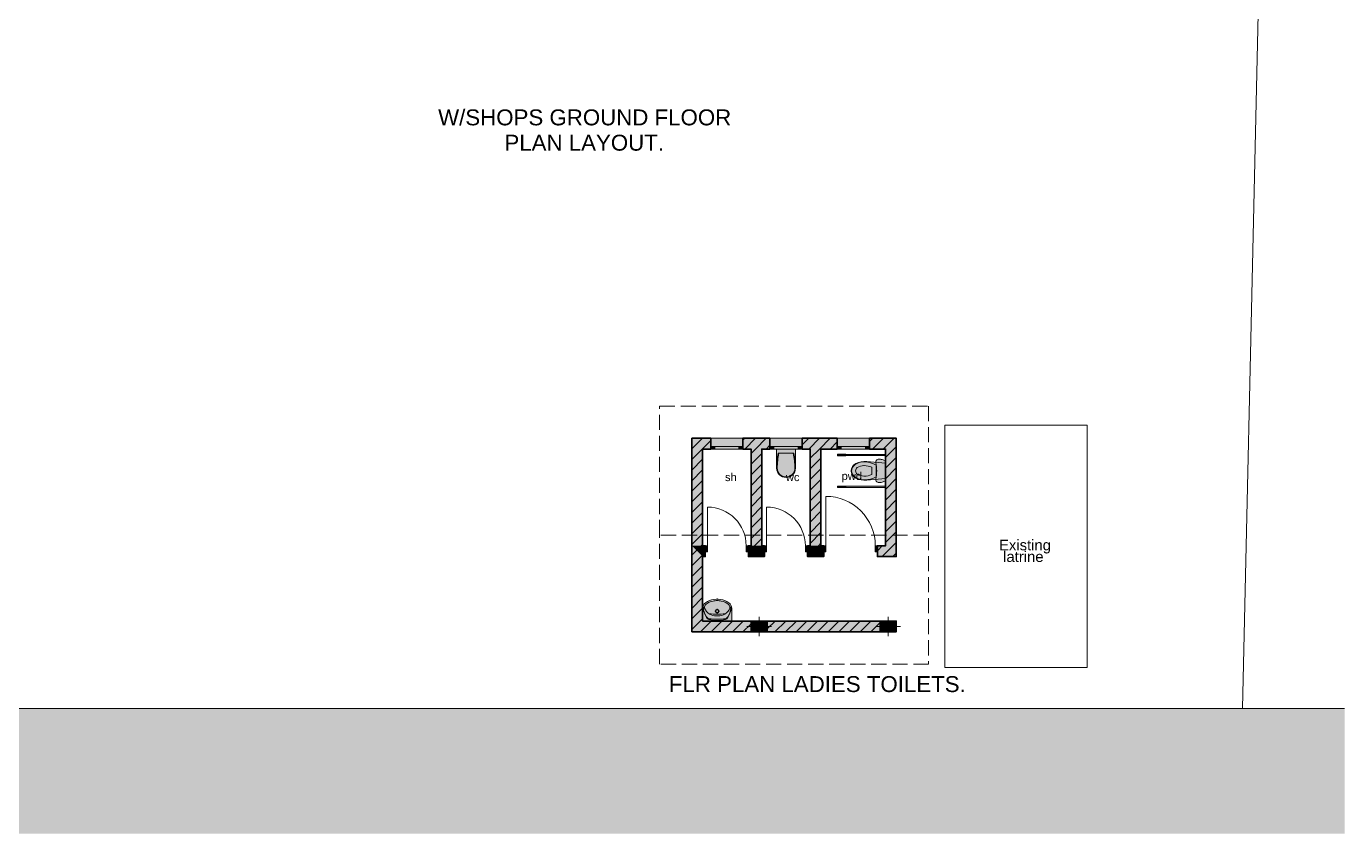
# Model space of a CAD drawing. Header units: millimetres. Extents: x -434067 to 834715, y -524312 to 693139.
# Drawn here: x 219476 to 243979, y 223674 to 238691 of the extents above; entities that cross this region are included whole.
import ezdxf

# ---------------------------------------------------------------- set-up
doc = ezdxf.new("R2010")
doc.units = ezdxf.units.MM
for name, color, linetype in [('Labels', 7, 'Continuous'), ('lights', 1, 'Continuous'), ('PDF_2D Drafting - General', 7, 'Continuous')]:
    doc.layers.add(name, color=color, linetype=linetype)
for name, color, linetype, true_color in [('PDF_Interior$-$Furniture$', 7, 'Continuous', 0x6a6a6a), ('PDF_Shell - Roof', 7, 'Continuous', 0xbf8080), ('PDF_Structural - Bearing', 7, 'Continuous', 0xffffff)]:
    doc.layers.add(name, color=color, linetype=linetype, true_color=true_color)
doc.styles.add('PDF Arial-BoldMT', font='arial.ttf')
doc.styles.add('PDF ArialMT', font='arial.ttf')

msp = doc.modelspace()

# ---------------------------------------------------------------- hatches: boundary and pattern name
at = {"layer": 'PDF_2D Drafting - General', "transparency": 33554559}
msp.add_hatch(color=256, dxfattribs=at).paths.add_polyline_path([(140718, 223674), (140718, 226003), (141675, 226003), (141701, 225860), (141773, 225735), (141884, 225642), (142020, 225592), (142165, 225592), (142302, 225642), (142413, 225735), (142485, 225860), (142510, 226003), (187917, 226003), (189781, 229961), (193940, 229961), (194944, 226003), (243979, 226003), (243979, 223674)])
at = {"layer": 'PDF_Interior$-$Furniture$', "true_color": 0xffffff, "transparency": 33554559}
for points in [[(233597, 230298), (233597, 230828), (233422, 230828), (233422, 230472), (233422, 230464), (233423, 230455), (233424, 230447), (233425, 230438), (233427, 230430), (233429, 230422), (233432, 230414), (233435, 230406), (233439, 230398), (233443, 230390), (233447, 230383), (233451, 230376), (233456, 230369), (233462, 230362), (233467, 230356), (233473, 230349), (233479, 230343), (233486, 230338), (233493, 230333), (233500, 230328), (233507, 230323), (233514, 230319), (233522, 230315), (233530, 230312), (233538, 230309), (233546, 230306), (233554, 230304), (233563, 230302), (233571, 230300), (233580, 230299), (233588, 230299)], [(233597, 230298), (233606, 230299), (233614, 230299), (233623, 230300), (233631, 230302), (233639, 230304), (233648, 230306), (233656, 230309), (233664, 230312), (233672, 230315), (233679, 230319), (233687, 230323), (233694, 230328), (233701, 230333), (233708, 230338), (233714, 230343), (233721, 230349), (233727, 230356), (233732, 230362), (233738, 230369), (233742, 230376), (233747, 230383), (233751, 230390), (233755, 230398), (233759, 230406), (233762, 230414), (233764, 230422), (233767, 230430), (233769, 230438), (233770, 230447), (233771, 230455), (233772, 230464), (233772, 230472), (233772, 230828), (233597, 230828)], [(234993, 230592), (234943, 230579), (234896, 230560), (234859, 230535), (234830, 230502), (234812, 230464), (234806, 230423), (234812, 230381), (234830, 230343), (234859, 230310), (234896, 230284), (234943, 230265), (234993, 230253), (235044, 230248), (235096, 230249), (235446, 230281), (235446, 230563), (235096, 230596), (235044, 230597)], [(235446, 230609), (235431, 230616), (235415, 230623), (235400, 230628), (235384, 230632), (235367, 230636), (235351, 230638), (235334, 230639), (235318, 230640), (235306, 230639), (235295, 230635), (235285, 230629), (235277, 230621), (235271, 230611), (235267, 230600), (235265, 230589), (235266, 230577), (235273, 230539), (235278, 230500), (235281, 230461), (235282, 230423), (235281, 230384), (235278, 230345), (235273, 230306), (235266, 230268), (235265, 230256), (235267, 230245), (235271, 230234), (235277, 230224), (235285, 230216), (235295, 230210), (235306, 230206), (235318, 230205), (235334, 230206), (235351, 230207), (235367, 230209), (235384, 230213), (235400, 230217), (235415, 230222), (235431, 230229), (235446, 230236)], [(232046, 227857), (232046, 227629), (232586, 227629), (232586, 227857), (232586, 227873), (232584, 227889), (232580, 227905), (232574, 227920), (232567, 227934), (232558, 227947), (232547, 227959), (232535, 227970), (232518, 227983), (232499, 227993), (232480, 228002), (232460, 228010), (232441, 228017), (232419, 228024), (232399, 228029), (232378, 228033), (232356, 228036), (232335, 228038), (232316, 228039), (232298, 228038), (232276, 228036), (232255, 228033), (232234, 228029), (232213, 228024), (232196, 228018), (232173, 228010), (232153, 228002), (232134, 227993), (232115, 227983), (232098, 227970), (232086, 227959), (232075, 227947), (232066, 227934), (232059, 227920), (232053, 227905), (232049, 227889), (232047, 227873), (232046, 227865)]]:
    msp.add_hatch(color=7, dxfattribs=at).paths.add_polyline_path(points)
at = {"layer": 'PDF_Structural - Bearing', "transparency": 33554559}
for color, points in [(7, [(231846, 231028), (232196, 231028), (232196, 230878), (232196, 230828), (232046, 230828)]), (256, [(232796, 230828), (232196, 230828), (232196, 230878), (232196, 231028), (232796, 231028), (232796, 230878)]), (7, [(232796, 230878), (232796, 231028), (233296, 231028), (233296, 230878), (233296, 230828), (232796, 230828)]), (256, [(233896, 230828), (233296, 230828), (233296, 230878), (233296, 231028), (233896, 231028), (233896, 230878)]), (7, [(233896, 231028), (234546, 231028), (234546, 230878), (234546, 230828), (233896, 230828), (233896, 230878)]), (256, [(235146, 230828), (234546, 230828), (234546, 230878), (234546, 231028), (235146, 231028), (235146, 230878)]), (7, [(235146, 230878), (235146, 231028), (235646, 231028), (235446, 230828), (235146, 230828)]), (7, [(231846, 229029), (232096, 229029), (232096, 228914), (232096, 228829), (232046, 228829)]), (7, [(232896, 228829), (232896, 228914), (232896, 229029), (233196, 229029), (233196, 228914), (233196, 228829)]), (7, [(233996, 229029), (234296, 229029), (234296, 228914), (234296, 228829), (233996, 228829), (233996, 228914)]), (7, [(235296, 229029), (235446, 229029), (235646, 228829), (235296, 228829), (235296, 228914)])]:
    msp.add_hatch(color=color, dxfattribs=at).paths.add_polyline_path(points)

# ---------------------------------------------------------------- linework, layer by layer
at = {"layer": 'PDF_2D Drafting - General', "color": 8, "lineweight": 15, "true_color": 0x7f7f7f}
for points in [[(142093, 226003), (142712, 308394), (243894, 306536), (242082, 226003)], [(140718, 226003), (141675, 226003), (140718, 226003), (187917, 226003), (142510, 226003), (187917, 226003), (189781, 229961), (193940, 229961), (194944, 226003), (243979, 226003), (194944, 226003), (193940, 229961), (189781, 229961), (187917, 226003), (189781, 229961), (193940, 229961), (193940, 253424), (199602, 254953), (207805, 254536)], [(243979, 226003), (194944, 226003), (193940, 229961)]]:
    msp.add_lwpolyline(points, dxfattribs=at)
at = {"layer": 'PDF_2D Drafting - General', "lineweight": 13}
msp.add_lwpolyline([(236546, 231270), (239194, 231270), (239194, 226764), (236546, 226764)], close=True, dxfattribs=at)
at = {"layer": 'PDF_Interior$-$Furniture$', "lineweight": 20}
for points in [[(233422, 230472), (233422, 230828), (233772, 230828), (233772, 230472, -0.414024), (233597, 230299, -0.414013), (233422, 230472)], [(233771, 230473, 0.047424), (233742, 230751), (233452, 230751, 0.047398), (233422, 230473)], [(233464, 230752, 0.047871), (233433, 230473, 0.414403), (233597, 230310, 0.414415), (233760, 230473, 0.047845), (233729, 230752)], [(235048, 230590, 0.007958), (235034, 230590, 0.214677), (234842, 230503, 0.158759), (234815, 230423, 0.158462), (234842, 230341, 0.214178), (235034, 230255, 0.016394), (235048, 230255, 0.011258), (235058, 230255, 0.133451), (235273, 230314), (235273, 230423), (235273, 230531, 0.133481), (235058, 230590)], [(235044, 230520, 0.139771), (234921, 230485, 0.235389), (234889, 230423, 0.235463), (234921, 230360, 0.140631), (235044, 230325)], [(235048, 230325, 0.10134), (235190, 230354), (235190, 230423), (235190, 230491, 0.10134), (235048, 230520)], [(232587, 227863, 0.22688), (232535, 227970, 0.048232), (232499, 227993, 0.096278), (232335, 228038, 0.018674), (232316, 228039, 0.018674), (232298, 228038, 0.096468), (232134, 227993, 0.049791), (232098, 227970, 0.227809), (232046, 227863)], [(232321, 227640, 0.055374), (232471, 227656, 0.166073), (232496, 227672, 0.172786), (232572, 227889, -0.183097), (232496, 227687, -0.180575), (232469, 227672, -0.033284), (232317, 227661, -0.033293), (232164, 227672, -0.177918), (232137, 227687, -0.182596), (232060, 227887, 0.173135), (232137, 227672, 0.169179), (232162, 227656, 0.055637), (232311, 227640)], [(232553, 227877, 0.219008), (232525, 227938, 0.127867), (232391, 228000, 0.058707), (232316, 228009, 0.058569), (232242, 228000, 0.127874), (232107, 227938, 0.217661), (232079, 227877)], [(232080, 227871, 0.156139), (232173, 227757, 0.1356), (232297, 227723, 0.018189), (232316, 227724, 0.018203), (232336, 227723, 0.136019), (232460, 227757, 0.156132), (232553, 227871)], [(232165, 227766, 0.038207), (232316, 227755, 0.038258), (232467, 227766)]]:
    msp.add_lwpolyline(points, format="xyb", dxfattribs=at)
for points in [[(234556, 230735), (234556, 230705), (234706, 230705), (234706, 230735)], [(234706, 230730), (234706, 230710), (235441, 230710), (235441, 230730)], [(234943, 230579), (234896, 230560), (234859, 230535), (234830, 230502), (234812, 230464), (234806, 230423), (234812, 230381), (234830, 230343), (234859, 230310), (234896, 230284), (234943, 230265), (234993, 230253), (235044, 230248), (235096, 230249), (235446, 230281), (235446, 230563), (235096, 230596), (235044, 230597), (234993, 230592)], [(235431, 230616), (235415, 230623), (235400, 230628), (235384, 230632), (235367, 230636), (235351, 230638), (235334, 230639), (235318, 230640), (235306, 230639), (235295, 230635), (235285, 230629), (235277, 230621), (235271, 230611), (235267, 230600), (235265, 230589), (235266, 230577), (235273, 230539), (235278, 230500), (235281, 230461), (235282, 230423), (235281, 230384), (235278, 230345), (235273, 230306), (235266, 230268), (235265, 230256), (235267, 230245), (235271, 230234), (235277, 230224), (235285, 230216), (235295, 230210), (235306, 230206), (235318, 230205), (235334, 230206), (235351, 230207), (235367, 230209), (235384, 230213), (235400, 230217), (235415, 230222), (235431, 230229), (235446, 230236), (235446, 230609)], [(235441, 230700), (235446, 230700), (235446, 230740), (235441, 230740)], [(234556, 230140), (234556, 230110), (234706, 230110), (234706, 230140)], [(234706, 230135), (234706, 230115), (235441, 230115), (235441, 230135)], [(235441, 230105), (235446, 230105), (235446, 230145), (235441, 230145)]]:
    msp.add_lwpolyline(points, close=True, dxfattribs=at)
for points in [[(235048, 230589), (235048, 230589)], [(234815, 230423), (234815, 230423)], [(234842, 230503), (234842, 230503)], [(234842, 230341), (234842, 230341)], [(234889, 230423), (234889, 230423)], [(234921, 230484), (234921, 230484)], [(234921, 230360), (234921, 230360)], [(235044, 230520), (235044, 230520)], [(235190, 230354), (235190, 230354)], [(235044, 230325), (235044, 230325)], [(235048, 230256), (235048, 230256)], [(235273, 230314), (235273, 230314)], [(232046, 227857), (232046, 227629), (232586, 227629), (232586, 227857)], [(232300, 227812), (232271, 227812)], [(232316, 227829), (232316, 227857)], [(232316, 227767), (232316, 227795)], [(232362, 227812), (232333, 227812)], [(232401, 227629), (232231, 227629)]]:
    msp.add_lwpolyline(points, dxfattribs=at)
for radius in [35.1, 25]:
    msp.add_circle((232316, 227812), radius, dxfattribs=at)
for points in [[(235048, 230590), (235051, 230590), (235055, 230590), (235058, 230590)], [(233433, 230473), (233433, 230473), (233433, 230474), (233433, 230475)], [(235044, 230520), (235045, 230520), (235047, 230520), (235048, 230520)], [(235048, 230325), (235047, 230325), (235045, 230325), (235044, 230325)], [(232060, 227889), (232060, 227890), (232060, 227891), (232060, 227892)], [(232060, 227887), (232060, 227889), (232060, 227890), (232060, 227892)], [(232572, 227892), (232572, 227891), (232572, 227889), (232572, 227887)], [(232572, 227892), (232572, 227891), (232572, 227890), (232572, 227889)], [(232046, 227857), (232046, 227859), (232046, 227861), (232046, 227863)], [(232080, 227871), (232079, 227873), (232079, 227875), (232079, 227877)], [(232317, 227640), (232315, 227640), (232313, 227640), (232311, 227640)], [(232321, 227640), (232320, 227640), (232318, 227640), (232316, 227640)], [(232553, 227877), (232553, 227875), (232553, 227873), (232553, 227871)], [(232587, 227863), (232587, 227861), (232586, 227859), (232586, 227857)]]:
    msp.add_open_spline(points, degree=3, dxfattribs=at)
at = {"layer": 'PDF_Interior$-$Furniture$', "color": 7, "lineweight": 0, "true_color": 0xffffff, "transparency": 33554559}
for points in [[(234706, 230735), (234556, 230735), (234706, 230705), (234556, 230705)], [(235441, 230730), (234706, 230730), (235441, 230710), (234706, 230710)], [(235441, 230740), (235441, 230700), (235446, 230740), (235446, 230700)], [(234706, 230140), (234556, 230140), (234706, 230110), (234556, 230110)], [(235441, 230135), (234706, 230135), (235441, 230115), (234706, 230115)], [(235441, 230145), (235441, 230105), (235446, 230145), (235446, 230105)]]:
    msp.add_solid(points, dxfattribs=at)
at = {"layer": 'PDF_Shell - Roof', "lineweight": 13}
for points in [[(231246, 231576), (231246, 231628), (231529, 231628)], [(231638, 231628), (231920, 231628)], [(232029, 231628), (232311, 231628)], [(232420, 231628), (232702, 231628)], [(232811, 231628), (233093, 231628)], [(233202, 231628), (233485, 231628)], [(233594, 231628), (233876, 231628)], [(233985, 231628), (234267, 231628)], [(234376, 231628), (234658, 231628)], [(234767, 231628), (235049, 231628)], [(235158, 231628), (235440, 231628)], [(235549, 231628), (235832, 231628)], [(235941, 231628), (236223, 231628)], [(236246, 231628), (236246, 231346)], [(231246, 231184), (231246, 231467)], [(231246, 230793), (231246, 231075)], [(236246, 231237), (236246, 230955)], [(236246, 230846), (236246, 230564)], [(231246, 230402), (231246, 230684)], [(236246, 230455), (236246, 230173)], [(231246, 230011), (231246, 230293)], [(231246, 229620), (231246, 229902)], [(236246, 230064), (236246, 229781)], [(236246, 229672), (236246, 229390)], [(231246, 229176), (231246, 229229), (231246, 229511)], [(231552, 229229), (231270, 229229)], [(231943, 229229), (231661, 229229)], [(232334, 229229), (232052, 229229)], [(232725, 229229), (232443, 229229)], [(233117, 229229), (232834, 229229)], [(233508, 229229), (233226, 229229)], [(233899, 229229), (233617, 229229)], [(234290, 229229), (234008, 229229)], [(234681, 229229), (234399, 229229)], [(235072, 229229), (234790, 229229)], [(235464, 229229), (235181, 229229)], [(235855, 229229), (235573, 229229)], [(236246, 229229), (235964, 229229)], [(236246, 229281), (236246, 229229), (236246, 228946)], [(231246, 228785), (231246, 229067)], [(231246, 228394), (231246, 228676)], [(236246, 228837), (236246, 228555)], [(236246, 228446), (236246, 228164)], [(231246, 228002), (231246, 228285)], [(231246, 227611), (231246, 227893)], [(236246, 228055), (236246, 227773)], [(236246, 227664), (236246, 227382)], [(231246, 227220), (231246, 227502)], [(236246, 227273), (236246, 226990)], [(231246, 226829), (231246, 227111)], [(231552, 226829), (231270, 226829)], [(231943, 226829), (231661, 226829)], [(232334, 226829), (232052, 226829)], [(232725, 226829), (232443, 226829)], [(233117, 226829), (232834, 226829)], [(233508, 226829), (233226, 226829)], [(233899, 226829), (233617, 226829)], [(234290, 226829), (234008, 226829)], [(234681, 226829), (234399, 226829)], [(235072, 226829), (234790, 226829)], [(235464, 226829), (235181, 226829)], [(235855, 226829), (235573, 226829)], [(236246, 226881), (236246, 226829), (235964, 226829)]]:
    msp.add_lwpolyline(points, dxfattribs=at)
at = {"layer": 'PDF_Structural - Bearing', "lineweight": 0}
for points in [[(232041, 231028), (231944, 230931), (231846, 230834)], [(232043, 230832), (231846, 230636)], [(232196, 230986), (232043, 230832)], [(232833, 231028), (232796, 230992)], [(233031, 231028), (232831, 230828)], [(233229, 231028), (233029, 230828), (232946, 230746)], [(233296, 230898), (233227, 230828)], [(234021, 231028), (233896, 230904)], [(234218, 231028), (234018, 230828)], [(234416, 231028), (234216, 230828), (234046, 230658)], [(234546, 230960), (234414, 230828)], [(235208, 231028), (235146, 230966)], [(235406, 231028), (235206, 230828)], [(235604, 231028), (235404, 230828)], [(235646, 230872), (235446, 230672)], [(232046, 230638), (231846, 230438)], [(232946, 230548), (233146, 230748)], [(234046, 230460), (234246, 230660)], [(235646, 230674), (235446, 230474)], [(232046, 230440), (231846, 230240)], [(232946, 230350), (233146, 230550)], [(232946, 230152), (233146, 230352)], [(234046, 230262), (234246, 230462)], [(235646, 230476), (235446, 230276)], [(232046, 230242), (231846, 230042)], [(232946, 229954), (233146, 230154)], [(234046, 230064), (234246, 230264)], [(235646, 230278), (235446, 230078)], [(232046, 230044), (231846, 229844)], [(232046, 229846), (231846, 229646)], [(232946, 229756), (233146, 229956)], [(234046, 229866), (234246, 230066)], [(234046, 229668), (234246, 229868)], [(235646, 230080), (235446, 229880)], [(235646, 229882), (235446, 229682)], [(232046, 229648), (231846, 229448)], [(232946, 229558), (233146, 229758)], [(234046, 229470), (234246, 229670)], [(235646, 229684), (235446, 229484)], [(232046, 229450), (231846, 229250)], [(232946, 229360), (233146, 229560)], [(232946, 229162), (233146, 229362)], [(234046, 229272), (234246, 229472)], [(235646, 229486), (235446, 229286)], [(232046, 229252), (231846, 229052)], [(233146, 229164), (233011, 229029), (232896, 228914)], [(234046, 229074), (234246, 229274)], [(235646, 229288), (235446, 229088)], [(232046, 229054), (232021, 229029), (231934, 228941)], [(232096, 228906), (232033, 228842)], [(233196, 229016), (233009, 228829)], [(234000, 229029), (233996, 229024)], [(234246, 229076), (234198, 229029), (233998, 228829)], [(234296, 228928), (234196, 228829)], [(235386, 229029), (235296, 228938)], [(235646, 229090), (235515, 228959), (235384, 228829)], [(235646, 228892), (235614, 228861), (235582, 228829)]]:
    msp.add_lwpolyline(points, dxfattribs=at)
at = {"layer": 'PDF_Structural - Bearing', "color": 7, "lineweight": 35}
for points in [[(232946, 227629), (232046, 227629), (232046, 228829), (232096, 228829), (232096, 228914), (232096, 229029), (232046, 229029), (232046, 230828), (232196, 230828), (232196, 230878), (232196, 231028), (231846, 231028), (231846, 229029), (231846, 227429), (232946, 227429)], [(232196, 230828), (232196, 230878)], [(232896, 228829), (233196, 228829), (233196, 228914), (233196, 229029), (233146, 229029), (233146, 230828), (233296, 230828), (233296, 230878), (233296, 231028), (232796, 231028), (232796, 230878), (232796, 230828), (232946, 230828), (232946, 229029), (232896, 229029), (232896, 228914), (232896, 229029), (232933, 229029), (232896, 229029)], [(232796, 230828), (232796, 230878)], [(233296, 230828), (233296, 230878)], [(234296, 228829), (233996, 228829), (233996, 228914), (233996, 229029), (234046, 229029), (234046, 230828), (233896, 230828), (233896, 230878), (233896, 231028), (234546, 231028), (234546, 230878), (234546, 230828), (234246, 230828), (234246, 229029), (234296, 229029), (234296, 228914), (234296, 229029), (234259, 229029), (234296, 229029)], [(233896, 230828), (233896, 230878)], [(234546, 230828), (234546, 230878)], [(235146, 230828), (235146, 230878)], [(232096, 229029), (232059, 229029), (232096, 229029), (232096, 228914), (232096, 228829), (232059, 228829), (232096, 228829)], [(233196, 229029), (233159, 229029), (233196, 229029), (233196, 228914), (233196, 228829), (233159, 228829), (233196, 228829)], [(233996, 229029), (234033, 229029), (233996, 229029), (233996, 228914), (233996, 228829), (234033, 228829), (233996, 228829)], [(235296, 229029), (235333, 229029), (235296, 229029), (235296, 228914), (235296, 228829), (235333, 228829), (235296, 228829)], [(235346, 227629), (233246, 227629)], [(233246, 227429), (235346, 227429)]]:
    msp.add_lwpolyline(points, dxfattribs=at)
at = {"layer": 'PDF_Structural - Bearing', "color": 30, "lineweight": 18, "true_color": 0xff6600}
for points in [[(232196, 231028), (232796, 231028)], [(232196, 230828), (232796, 230828)], [(232721, 230878), (232271, 230878)], [(232271, 230828), (232721, 230828)], [(233296, 231028), (233896, 231028)], [(233296, 230828), (233896, 230828)], [(233821, 230878), (233371, 230878)], [(233371, 230828), (233821, 230828)], [(234546, 231028), (235146, 231028)], [(234546, 230828), (235146, 230828)], [(235071, 230878), (234621, 230878)], [(234621, 230828), (235071, 230828)]]:
    msp.add_lwpolyline(points, dxfattribs=at)
at = {"layer": 'PDF_Structural - Bearing', "color": 30, "lineweight": 20, "true_color": 0xff6600}
for points in [[(232196, 230828), (232271, 230828), (232271, 230878), (232196, 230878)], [(232796, 230878), (232721, 230878), (232721, 230828), (232796, 230828)], [(233296, 230828), (233371, 230828), (233371, 230878), (233296, 230878)], [(233896, 230878), (233821, 230878), (233821, 230828), (233896, 230828)], [(234546, 230828), (234621, 230828), (234621, 230878), (234546, 230878)], [(235146, 230878), (235071, 230878), (235071, 230828), (235146, 230828)]]:
    msp.add_lwpolyline(points, dxfattribs=at)
at = {"layer": 'PDF_Structural - Bearing', "color": 7, "lineweight": 35}
for points in [[(235296, 228829), (235296, 228914), (235296, 229029), (235446, 229029), (235446, 230828), (235146, 230828), (235146, 230878), (235146, 231028), (235646, 231028), (235646, 228829)], [(232933, 228829), (232896, 228829), (232896, 228914), (232896, 228829)], [(234259, 228829), (234296, 228829), (234296, 228914), (234296, 228829)]]:
    msp.add_lwpolyline(points, close=True, dxfattribs=at)
at = {"layer": 'PDF_Structural - Bearing', "color": 30, "lineweight": 18, "true_color": 0xff6600}
for points in [[(234336, 229029), (234336, 229948, -0.414233), (235256, 229029)], [(232136, 229029), (232136, 229748, -0.41419), (232856, 229029)], [(233236, 229029), (233236, 229748, -0.41419), (233956, 229029)]]:
    msp.add_lwpolyline(points, format="xyb", dxfattribs=at)
at = {"layer": 'PDF_Structural - Bearing', "color": 7, "lineweight": 13}
for points in [[(231934, 228941), (231846, 228854)], [(232033, 228842), (231846, 228656)], [(232046, 228658), (231846, 228458)], [(232046, 228460), (231846, 228260)], [(232046, 228262), (231846, 228062)], [(232046, 228064), (231846, 227864)], [(232046, 227867), (231846, 227667)], [(232046, 227668), (231846, 227469)], [(232205, 227629), (232005, 227429)], [(232403, 227629), (232203, 227429)], [(232601, 227629), (232401, 227429)], [(232799, 227629), (232599, 227429)], [(232946, 227578), (232796, 227429)], [(233246, 227483), (233392, 227629)], [(233390, 227429), (233590, 227629)], [(233588, 227429), (233788, 227629)], [(233786, 227429), (233986, 227629)], [(233984, 227429), (234184, 227629)], [(234182, 227429), (234382, 227629)], [(234380, 227429), (234580, 227629)], [(234578, 227429), (234778, 227629)], [(234776, 227429), (234976, 227629)], [(234974, 227429), (235174, 227629)], [(235172, 227429), (235346, 227603)]]:
    msp.add_lwpolyline(points, dxfattribs=at)
at = {"layer": 'PDF_Structural - Bearing', "color": 30, "lineweight": 20, "true_color": 0xff6600}
for points in [[(232096, 229029), (232136, 229029), (232136, 228914), (232096, 228914)], [(232896, 228914), (232856, 228914), (232856, 229029), (232896, 229029)], [(233196, 229029), (233236, 229029), (233236, 228914), (233196, 228914)], [(233996, 228914), (233956, 228914), (233956, 229029), (233996, 229029)], [(234296, 229029), (234336, 229029), (234336, 228914), (234296, 228914)], [(235296, 228914), (235256, 228914), (235256, 229029), (235296, 229029)]]:
    msp.add_lwpolyline(points, close=True, dxfattribs=at)
at = {"layer": 'PDF_Structural - Bearing', "color": 1, "lineweight": 0}
for points in [[(233096, 227609), (233096, 227709)], [(235496, 227609), (235496, 227709)], [(233016, 227529), (232866, 227529)], [(233096, 227529), (233096, 227529)], [(233096, 227449), (233096, 227349)], [(233176, 227529), (233326, 227529)], [(235416, 227529), (235266, 227529)], [(235496, 227529), (235496, 227529)], [(235496, 227449), (235496, 227349)], [(235576, 227529), (235726, 227529)]]:
    msp.add_lwpolyline(points, dxfattribs=at)
at = {"layer": 'PDF_Structural - Bearing', "color": 14, "lineweight": 35, "true_color": 0xa80f02}
for points in [[(232946, 227629), (232946, 227429), (233246, 227429), (233246, 227629)], [(235346, 227629), (235346, 227429), (235646, 227429), (235646, 227629)]]:
    msp.add_lwpolyline(points, close=True, dxfattribs=at)
at = {"layer": 'PDF_Structural - Bearing', "color": 7, "lineweight": 0, "transparency": 33554559}
for points in [[(232046, 229029), (231846, 229029), (232046, 230828), (231846, 231028)], [(233146, 229029), (232946, 229029), (233146, 230828), (232946, 230828)], [(234246, 229029), (234046, 229029), (234246, 230828), (234046, 230828)], [(235646, 228829), (235446, 229029), (235646, 231028), (235446, 230828)]]:
    msp.add_solid(points, dxfattribs=at)
at = {"layer": 'PDF_Structural - Bearing', "lineweight": 0, "transparency": 33554559}
for points in [[(232196, 230828), (232271, 230828), (232196, 230878), (232271, 230878)], [(232271, 230828), (232721, 230828), (232271, 230878), (232721, 230878)], [(232796, 230878), (232721, 230878), (232796, 230828), (232721, 230828)], [(233296, 230828), (233371, 230828), (233296, 230878), (233371, 230878)], [(233371, 230828), (233821, 230828), (233371, 230878), (233821, 230878)], [(233896, 230878), (233821, 230878), (233896, 230828), (233821, 230828)], [(234546, 230828), (234621, 230828), (234546, 230878), (234621, 230878)], [(234621, 230828), (235071, 230828), (234621, 230878), (235071, 230878)], [(235146, 230878), (235071, 230878), (235146, 230828), (235071, 230828)], [(232046, 227629), (231846, 227429), (232046, 228829), (231846, 229029)], [(232096, 229029), (232096, 228914), (232136, 229029), (232136, 228914)], [(232896, 228914), (232896, 229029), (232856, 228914), (232856, 229029)], [(233196, 229029), (233196, 228914), (233236, 229029), (233236, 228914)], [(233996, 228914), (233996, 229029), (233956, 228914), (233956, 229029)], [(234296, 229029), (234296, 228914), (234336, 229029), (234336, 228914)], [(235296, 228914), (235296, 229029), (235256, 228914), (235256, 229029)], [(231846, 227429), (232046, 227629), (232946, 227429), (232946, 227629)], [(235346, 227629), (235346, 227429), (233246, 227629), (233246, 227429)]]:
    msp.add_solid(points, dxfattribs=at)
at = {"layer": 'PDF_Structural - Bearing', "color": 9, "lineweight": 0, "true_color": 0xdad1ae, "transparency": 33554559}
for points in [[(232946, 227629), (233246, 227629), (232946, 227429), (233246, 227429)], [(235346, 227629), (235646, 227629), (235346, 227429), (235646, 227429)]]:
    msp.add_solid(points, dxfattribs=at)

# ---------------------------------------------------------------- texts
at = {"layer": 'Labels', "color": 7, "char_height": 296.2, "attachment_point": 4, "style": 'PDF Arial-BoldMT'}
for s, insert in [('W/SHOPS GROUND FLOOR', (227130, 236996)), ('PLAN LAYOUT.', (228362, 236525))]:
    msp.add_mtext(s, dxfattribs=dict(at, insert=insert))
at = {"layer": 'lights', "color": 7, "attachment_point": 4}
for s, insert, char_height, style in [('sh', (232461, 230305), 148.1, 'PDF ArialMT'), ('wc', (233594, 230305), 148.1, 'PDF ArialMT'), ('pwd', (234629, 230305), 148.1, 'PDF ArialMT'), ('Existing', (237555, 229013), 197.5, 'PDF ArialMT'), ('latrine', (237632, 228825), 197.5, 'PDF ArialMT'), ('FLR PLAN LADIES TOILETS.', (231419, 226454), 296.2, 'PDF Arial-BoldMT')]:
    msp.add_mtext(s, dxfattribs=dict(at, insert=insert, char_height=char_height, style=style))

doc.saveas('drawing.dxf')
